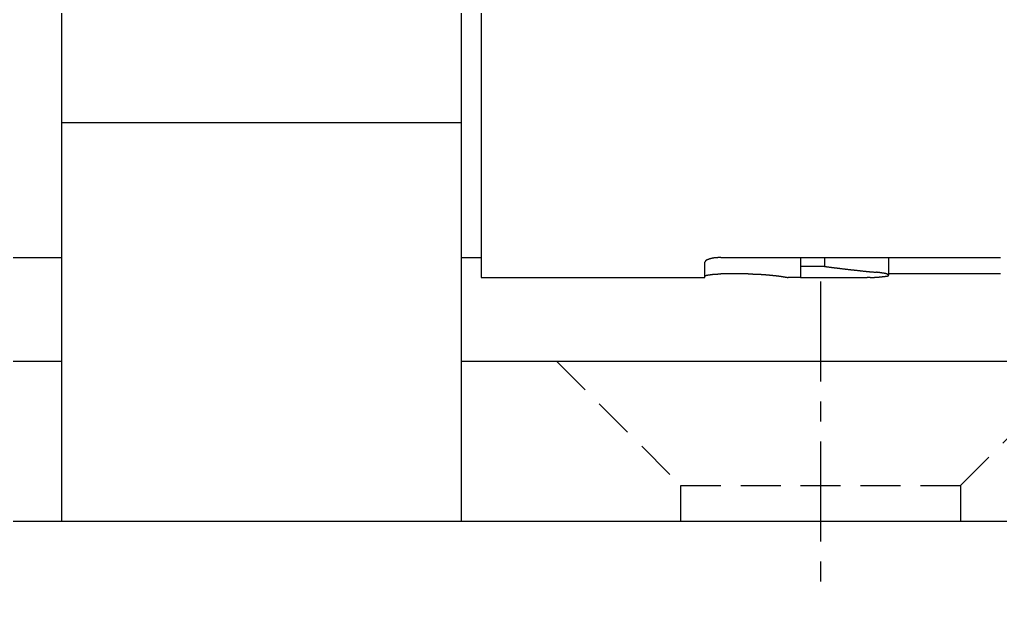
# Model space of a CAD drawing. Extents: x -4 to 102, y -14 to 59.
# Drawn here: x 46.49 to 58.77, y -0.24 to 7.03 of the extents above; entities that cross this region are included whole.
import ezdxf

# ---------------------------------------------------------------- set-up
doc = ezdxf.new("R2010")
doc.units = 0
doc.linetypes.add('CENTER', pattern=[2, 1.25, -0.25, 0.25, -0.25])
doc.linetypes.add('DASHED', pattern=[0.75, 0.5, -0.25])
doc.layers.get('0').update_dxf_attribs({"linetype": 'CONTINUOUS'})
doc.layers.add('CENTER', color=1, linetype='CENTER')

msp = doc.modelspace()

# ---------------------------------------------------------------- linework, layer by layer
at = {"color": 7, "linetype": 'CONTINUOUS'}
for p, q in [((47.018, 13.758), (47.018, 0.758)), ((52.018, 13.758), (52.018, 0.758)), ((52.268, 9.058), (52.268, 3.808)), ((52.018, 5.741), (47.018, 5.741)), ((45.968, 4.058), (47.018, 4.058)), ((52.018, 4.058), (52.268, 4.058)), ((55.268, 4.058), (58.768, 4.058)), ((56.268, 4.058), (56.268, 3.947)), ((56.568, 4.058), (56.568, 3.947)), ((57.368, 4.058), (57.368, 3.838)), ((55.068, 3.808), (55.068, 3.998)), ((56.568, 3.947), (56.268, 3.947)), ((56.268, 3.947), (56.268, 3.808)), ((52.268, 3.808), (53.668, 3.808)), ((53.668, 3.808), (55.068, 3.808)), ((55.61, 3.852), (55.268, 3.852)), ((56.266, 3.808), (56.113, 3.808)), ((56.266, 3.808), (57.1, 3.808)), ((56.268, 3.808), (56.266, 3.808)), ((57.136, 3.808), (57.1, 3.808)), ((58.768, 3.852), (57.368, 3.852)), ((57.368, 3.829), (57.368, 3.838)), ((47.018, 2.758), (41.018, 2.758)), ((60.018, 2.758), (52.018, 2.758)), ((60.518, 0.758), (27.518, 0.758))]:
    msp.add_line(p, q, dxfattribs=at)
at = {"color": 3, "linetype": 'DASHED'}
for p, q in [((53.218, 2.758), (54.768, 1.208)), ((58.268, 1.208), (59.818, 2.758)), ((54.768, 0.758), (54.768, 1.208)), ((54.768, 1.208), (58.268, 1.208)), ((58.268, 1.208), (58.268, 0.758))]:
    msp.add_line(p, q, dxfattribs=at)
at = {"color": 7}
for points in [[(55.268, 4.058, 0), (55.267, 4.058, 0), (55.266, 4.058, 0), (55.265, 4.058, 0), (55.264, 4.058, 0), (55.264, 4.058, 0), (55.263, 4.058, 0), (55.262, 4.058, 0), (55.261, 4.058, 0), (55.26, 4.058, 0), (55.259, 4.058, 0), (55.258, 4.058, 0), (55.258, 4.058, 0), (55.257, 4.058, 0), (55.256, 4.058, 0), (55.255, 4.058, 0), (55.254, 4.058, 0), (55.253, 4.058, 0), (55.252, 4.057, 0), (55.252, 4.057, 0), (55.251, 4.057, 0), (55.25, 4.057, 0), (55.249, 4.057, 0), (55.248, 4.057, 0), (55.247, 4.057, 0), (55.246, 4.057, 0), (55.246, 4.057, 0), (55.245, 4.057, 0), (55.244, 4.057, 0), (55.243, 4.057, 0), (55.242, 4.057, 0), (55.241, 4.057, 0), (55.24, 4.057, 0), (55.24, 4.057, 0), (55.239, 4.057, 0), (55.238, 4.057, 0), (55.237, 4.057, 0), (55.236, 4.057, 0), (55.235, 4.057, 0), (55.234, 4.057, 0), (55.234, 4.057, 0), (55.233, 4.057, 0), (55.232, 4.057, 0), (55.231, 4.057, 0), (55.23, 4.057, 0), (55.229, 4.056, 0), (55.229, 4.056, 0), (55.228, 4.056, 0), (55.227, 4.056, 0), (55.226, 4.056, 0), (55.225, 4.056, 0), (55.224, 4.056, 0), (55.224, 4.056, 0), (55.223, 4.056, 0), (55.222, 4.056, 0), (55.221, 4.056, 0), (55.22, 4.056, 0), (55.219, 4.056, 0), (55.218, 4.056, 0), (55.218, 4.056, 0), (55.217, 4.056, 0), (55.216, 4.055, 0), (55.215, 4.055, 0), (55.214, 4.055, 0), (55.213, 4.055, 0), (55.212, 4.055, 0), (55.212, 4.055, 0), (55.211, 4.055, 0), (55.21, 4.055, 0), (55.209, 4.055, 0), (55.208, 4.055, 0), (55.207, 4.055, 0), (55.206, 4.055, 0), (55.206, 4.054, 0), (55.205, 4.054, 0), (55.204, 4.054, 0), (55.203, 4.054, 0), (55.202, 4.054, 0), (55.201, 4.054, 0), (55.2, 4.054, 0), (55.2, 4.054, 0), (55.199, 4.054, 0), (55.198, 4.054, 0), (55.197, 4.054, 0), (55.196, 4.053, 0), (55.195, 4.053, 0), (55.194, 4.053, 0), (55.194, 4.053, 0), (55.193, 4.053, 0), (55.192, 4.053, 0), (55.191, 4.053, 0), (55.19, 4.053, 0), (55.189, 4.053, 0), (55.188, 4.052, 0), (55.188, 4.052, 0), (55.187, 4.052, 0), (55.186, 4.052, 0), (55.185, 4.052, 0), (55.184, 4.052, 0), (55.183, 4.052, 0), (55.183, 4.052, 0), (55.182, 4.051, 0), (55.181, 4.051, 0), (55.18, 4.051, 0), (55.179, 4.051, 0), (55.178, 4.051, 0), (55.178, 4.051, 0), (55.177, 4.051, 0), (55.176, 4.051, 0), (55.175, 4.05, 0), (55.174, 4.05, 0), (55.173, 4.05, 0), (55.172, 4.05, 0), (55.172, 4.05, 0), (55.171, 4.05, 0), (55.17, 4.05, 0), (55.169, 4.049, 0), (55.168, 4.049, 0), (55.167, 4.049, 0), (55.167, 4.049, 0), (55.166, 4.049, 0), (55.165, 4.049, 0), (55.164, 4.048, 0), (55.163, 4.048, 0), (55.162, 4.048, 0), (55.161, 4.048, 0), (55.161, 4.048, 0), (55.16, 4.048, 0), (55.159, 4.048, 0), (55.158, 4.047, 0), (55.157, 4.047, 0), (55.157, 4.047, 0), (55.156, 4.047, 0), (55.155, 4.047, 0), (55.154, 4.046, 0), (55.153, 4.046, 0), (55.152, 4.046, 0), (55.152, 4.046, 0), (55.151, 4.046, 0), (55.15, 4.045, 0), (55.149, 4.045, 0), (55.148, 4.045, 0), (55.147, 4.045, 0), (55.147, 4.045, 0), (55.146, 4.045, 0), (55.145, 4.044, 0), (55.144, 4.044, 0), (55.143, 4.044, 0), (55.142, 4.044, 0), (55.142, 4.043, 0), (55.141, 4.043, 0), (55.14, 4.043, 0), (55.139, 4.043, 0), (55.138, 4.043, 0), (55.138, 4.042, 0), (55.137, 4.042, 0), (55.136, 4.042, 0), (55.135, 4.042, 0), (55.134, 4.041, 0), (55.134, 4.041, 0), (55.133, 4.041, 0), (55.132, 4.041, 0), (55.131, 4.041, 0), (55.13, 4.04, 0), (55.13, 4.04, 0), (55.129, 4.04, 0), (55.128, 4.04, 0), (55.127, 4.039, 0), (55.126, 4.039, 0), (55.126, 4.039, 0), (55.125, 4.038, 0), (55.124, 4.038, 0), (55.123, 4.038, 0), (55.122, 4.038, 0), (55.121, 4.037, 0), (55.121, 4.037, 0), (55.12, 4.037, 0), (55.119, 4.037, 0), (55.118, 4.036, 0), (55.117, 4.036, 0), (55.117, 4.036, 0), (55.116, 4.035, 0), (55.115, 4.035, 0), (55.114, 4.035, 0), (55.113, 4.035, 0), (55.112, 4.034, 0), (55.112, 4.034, 0), (55.111, 4.034, 0), (55.11, 4.033, 0), (55.109, 4.033, 0), (55.108, 4.033, 0), (55.108, 4.032, 0), (55.107, 4.032, 0), (55.106, 4.032, 0), (55.105, 4.032, 0), (55.104, 4.031, 0), (55.104, 4.031, 0), (55.103, 4.031, 0), (55.102, 4.03, 0), (55.101, 4.03, 0), (55.1, 4.03, 0), (55.099, 4.029, 0), (55.099, 4.029, 0), (55.098, 4.029, 0), (55.097, 4.028, 0), (55.096, 4.028, 0), (55.095, 4.027, 0), (55.095, 4.027, 0), (55.094, 4.027, 0), (55.093, 4.026, 0), (55.092, 4.026, 0), (55.091, 4.026, 0), (55.091, 4.025, 0), (55.09, 4.025, 0), (55.089, 4.024, 0), (55.088, 4.024, 0), (55.088, 4.024, 0), (55.087, 4.023, 0), (55.086, 4.023, 0), (55.085, 4.022, 0), (55.085, 4.022, 0), (55.084, 4.021, 0), (55.083, 4.021, 0), (55.083, 4.02, 0), (55.082, 4.02, 0), (55.081, 4.019, 0), (55.081, 4.019, 0), (55.08, 4.018, 0), (55.079, 4.018, 0), (55.079, 4.017, 0), (55.078, 4.016, 0), (55.077, 4.016, 0), (55.077, 4.015, 0), (55.076, 4.015, 0), (55.076, 4.014, 0), (55.075, 4.013, 0), (55.075, 4.013, 0), (55.074, 4.012, 0), (55.074, 4.011, 0), (55.073, 4.011, 0), (55.073, 4.01, 0), (55.072, 4.009, 0), (55.072, 4.008, 0), (55.072, 4.008, 0), (55.071, 4.007, 0), (55.071, 4.006, 0), (55.07, 4.005, 0), (55.07, 4.004, 0), (55.07, 4.004, 0), (55.069, 4.003, 0), (55.069, 4.002, 0), (55.069, 4.001, 0), (55.069, 4, 0), (55.068, 4, 0), (55.068, 3.999, 0), (55.068, 3.998, 0)], [(55.068, 3.824, 0), (55.068, 3.825, 0), (55.069, 3.825, 0), (55.07, 3.826, 0), (55.07, 3.826, 0), (55.071, 3.827, 0), (55.072, 3.827, 0), (55.072, 3.828, 0), (55.073, 3.828, 0), (55.074, 3.829, 0), (55.074, 3.829, 0), (55.075, 3.83, 0), (55.076, 3.83, 0), (55.076, 3.83, 0), (55.077, 3.831, 0), (55.078, 3.831, 0), (55.078, 3.832, 0), (55.079, 3.832, 0), (55.08, 3.832, 0), (55.081, 3.833, 0), (55.081, 3.833, 0), (55.082, 3.833, 0), (55.083, 3.834, 0), (55.083, 3.834, 0), (55.084, 3.834, 0), (55.085, 3.834, 0), (55.086, 3.835, 0), (55.086, 3.835, 0), (55.087, 3.835, 0), (55.088, 3.836, 0), (55.089, 3.836, 0), (55.089, 3.836, 0), (55.09, 3.836, 0), (55.091, 3.836, 0), (55.092, 3.837, 0), (55.093, 3.837, 0), (55.093, 3.837, 0), (55.094, 3.837, 0), (55.095, 3.837, 0), (55.096, 3.838, 0), (55.096, 3.838, 0), (55.097, 3.838, 0), (55.098, 3.838, 0), (55.099, 3.838, 0), (55.1, 3.838, 0), (55.1, 3.838, 0), (55.101, 3.839, 0), (55.102, 3.839, 0), (55.103, 3.839, 0), (55.104, 3.839, 0), (55.104, 3.839, 0), (55.105, 3.839, 0), (55.106, 3.839, 0), (55.107, 3.839, 0), (55.108, 3.84, 0), (55.108, 3.84, 0), (55.109, 3.84, 0), (55.11, 3.84, 0), (55.111, 3.84, 0), (55.112, 3.84, 0), (55.112, 3.84, 0), (55.113, 3.84, 0), (55.114, 3.84, 0), (55.115, 3.841, 0), (55.116, 3.841, 0), (55.116, 3.841, 0), (55.117, 3.841, 0), (55.118, 3.841, 0), (55.119, 3.841, 0), (55.12, 3.841, 0), (55.12, 3.841, 0), (55.121, 3.841, 0), (55.122, 3.842, 0), (55.123, 3.842, 0), (55.124, 3.842, 0), (55.124, 3.842, 0), (55.125, 3.842, 0), (55.126, 3.842, 0), (55.127, 3.842, 0), (55.128, 3.842, 0), (55.128, 3.842, 0), (55.129, 3.843, 0), (55.13, 3.843, 0), (55.131, 3.843, 0), (55.132, 3.843, 0), (55.132, 3.843, 0), (55.133, 3.843, 0), (55.134, 3.843, 0), (55.135, 3.843, 0), (55.136, 3.843, 0), (55.136, 3.844, 0), (55.137, 3.844, 0), (55.138, 3.844, 0), (55.139, 3.844, 0), (55.139, 3.844, 0), (55.14, 3.844, 0), (55.141, 3.844, 0), (55.142, 3.844, 0), (55.143, 3.845, 0), (55.143, 3.845, 0), (55.144, 3.845, 0), (55.145, 3.845, 0), (55.146, 3.845, 0), (55.147, 3.845, 0), (55.147, 3.845, 0), (55.148, 3.845, 0), (55.149, 3.845, 0), (55.15, 3.845, 0), (55.151, 3.846, 0), (55.151, 3.846, 0), (55.152, 3.846, 0), (55.153, 3.846, 0), (55.154, 3.846, 0), (55.154, 3.846, 0), (55.155, 3.846, 0), (55.156, 3.846, 0), (55.157, 3.846, 0), (55.158, 3.846, 0), (55.158, 3.847, 0), (55.159, 3.847, 0), (55.16, 3.847, 0), (55.161, 3.847, 0), (55.162, 3.847, 0), (55.162, 3.847, 0), (55.163, 3.847, 0), (55.164, 3.847, 0), (55.165, 3.847, 0), (55.166, 3.847, 0), (55.166, 3.847, 0), (55.167, 3.848, 0), (55.168, 3.848, 0), (55.169, 3.848, 0), (55.169, 3.848, 0), (55.17, 3.848, 0), (55.171, 3.848, 0), (55.172, 3.848, 0), (55.173, 3.848, 0), (55.173, 3.848, 0), (55.174, 3.848, 0), (55.175, 3.848, 0), (55.176, 3.848, 0), (55.177, 3.848, 0), (55.177, 3.849, 0), (55.178, 3.849, 0), (55.179, 3.849, 0), (55.18, 3.849, 0), (55.181, 3.849, 0), (55.181, 3.849, 0), (55.182, 3.849, 0), (55.183, 3.849, 0), (55.184, 3.849, 0), (55.185, 3.849, 0), (55.185, 3.849, 0), (55.186, 3.849, 0), (55.187, 3.849, 0), (55.188, 3.849, 0), (55.189, 3.849, 0), (55.189, 3.849, 0), (55.19, 3.85, 0), (55.191, 3.85, 0), (55.192, 3.85, 0), (55.193, 3.85, 0), (55.193, 3.85, 0), (55.194, 3.85, 0), (55.195, 3.85, 0), (55.196, 3.85, 0), (55.197, 3.85, 0), (55.197, 3.85, 0), (55.198, 3.85, 0), (55.199, 3.85, 0), (55.2, 3.85, 0), (55.201, 3.85, 0), (55.201, 3.85, 0), (55.202, 3.85, 0), (55.203, 3.85, 0), (55.204, 3.85, 0), (55.205, 3.85, 0), (55.205, 3.85, 0), (55.206, 3.85, 0), (55.207, 3.851, 0), (55.208, 3.851, 0), (55.209, 3.851, 0), (55.209, 3.851, 0), (55.21, 3.851, 0), (55.211, 3.851, 0), (55.212, 3.851, 0), (55.213, 3.851, 0), (55.213, 3.851, 0), (55.214, 3.851, 0), (55.215, 3.851, 0), (55.216, 3.851, 0), (55.217, 3.851, 0), (55.217, 3.851, 0), (55.218, 3.851, 0), (55.219, 3.851, 0), (55.22, 3.851, 0), (55.221, 3.851, 0), (55.221, 3.851, 0), (55.222, 3.851, 0), (55.223, 3.851, 0), (55.224, 3.851, 0), (55.225, 3.851, 0), (55.225, 3.851, 0), (55.226, 3.851, 0), (55.227, 3.851, 0), (55.228, 3.851, 0), (55.229, 3.851, 0), (55.229, 3.851, 0), (55.23, 3.851, 0), (55.231, 3.852, 0), (55.232, 3.852, 0), (55.233, 3.852, 0), (55.233, 3.852, 0), (55.234, 3.852, 0), (55.235, 3.852, 0), (55.236, 3.852, 0), (55.237, 3.852, 0), (55.237, 3.852, 0), (55.238, 3.852, 0), (55.239, 3.852, 0), (55.24, 3.852, 0), (55.241, 3.852, 0), (55.241, 3.852, 0), (55.242, 3.852, 0), (55.243, 3.852, 0), (55.244, 3.852, 0), (55.245, 3.852, 0), (55.245, 3.852, 0), (55.246, 3.852, 0), (55.247, 3.852, 0), (55.248, 3.852, 0), (55.249, 3.852, 0), (55.249, 3.852, 0), (55.25, 3.852, 0), (55.251, 3.852, 0), (55.252, 3.852, 0), (55.253, 3.852, 0), (55.253, 3.852, 0), (55.254, 3.852, 0), (55.255, 3.852, 0), (55.256, 3.852, 0), (55.257, 3.852, 0), (55.257, 3.852, 0), (55.258, 3.852, 0), (55.259, 3.852, 0), (55.26, 3.852, 0), (55.261, 3.852, 0), (55.261, 3.852, 0), (55.262, 3.852, 0), (55.263, 3.852, 0), (55.264, 3.852, 0), (55.265, 3.852, 0), (55.265, 3.852, 0), (55.266, 3.852, 0), (55.267, 3.852, 0), (55.268, 3.852, 0)], [(55.61, 3.852, 0), (55.612, 3.852, 0), (55.614, 3.852, 0), (55.615, 3.852, 0), (55.617, 3.852, 0), (55.619, 3.852, 0), (55.621, 3.852, 0), (55.623, 3.852, 0), (55.625, 3.852, 0), (55.627, 3.852, 0), (55.629, 3.852, 0), (55.631, 3.852, 0), (55.633, 3.852, 0), (55.635, 3.852, 0), (55.637, 3.852, 0), (55.639, 3.852, 0), (55.641, 3.852, 0), (55.643, 3.852, 0), (55.645, 3.852, 0), (55.647, 3.852, 0), (55.649, 3.852, 0), (55.651, 3.852, 0), (55.653, 3.852, 0), (55.655, 3.852, 0), (55.657, 3.852, 0), (55.659, 3.852, 0), (55.661, 3.852, 0), (55.663, 3.852, 0), (55.665, 3.852, 0), (55.667, 3.852, 0), (55.669, 3.851, 0), (55.67, 3.851, 0), (55.672, 3.851, 0), (55.674, 3.851, 0), (55.676, 3.851, 0), (55.678, 3.851, 0), (55.68, 3.851, 0), (55.682, 3.851, 0), (55.684, 3.851, 0), (55.686, 3.851, 0), (55.688, 3.851, 0), (55.69, 3.851, 0), (55.692, 3.851, 0), (55.694, 3.851, 0), (55.696, 3.851, 0), (55.698, 3.851, 0), (55.7, 3.851, 0), (55.702, 3.851, 0), (55.704, 3.851, 0), (55.706, 3.85, 0), (55.708, 3.85, 0), (55.71, 3.85, 0), (55.712, 3.85, 0), (55.714, 3.85, 0), (55.716, 3.85, 0), (55.718, 3.85, 0), (55.72, 3.85, 0), (55.721, 3.85, 0), (55.724, 3.85, 0), (55.725, 3.85, 0), (55.727, 3.85, 0), (55.729, 3.85, 0), (55.731, 3.85, 0), (55.733, 3.849, 0), (55.735, 3.849, 0), (55.737, 3.849, 0), (55.739, 3.849, 0), (55.741, 3.849, 0), (55.743, 3.849, 0), (55.745, 3.849, 0), (55.747, 3.849, 0), (55.749, 3.849, 0), (55.751, 3.849, 0), (55.753, 3.849, 0), (55.755, 3.848, 0), (55.757, 3.848, 0), (55.759, 3.848, 0), (55.761, 3.848, 0), (55.763, 3.848, 0), (55.765, 3.848, 0), (55.767, 3.848, 0), (55.769, 3.848, 0), (55.77, 3.848, 0), (55.773, 3.848, 0), (55.775, 3.847, 0), (55.776, 3.847, 0), (55.778, 3.847, 0), (55.78, 3.847, 0), (55.782, 3.847, 0), (55.784, 3.847, 0), (55.786, 3.847, 0), (55.788, 3.847, 0), (55.79, 3.846, 0), (55.792, 3.846, 0), (55.794, 3.846, 0), (55.796, 3.846, 0), (55.798, 3.846, 0), (55.8, 3.846, 0), (55.802, 3.846, 0), (55.804, 3.846, 0), (55.806, 3.845, 0), (55.808, 3.845, 0), (55.81, 3.845, 0), (55.812, 3.845, 0), (55.814, 3.845, 0), (55.816, 3.845, 0), (55.818, 3.845, 0), (55.819, 3.844, 0), (55.822, 3.844, 0), (55.824, 3.844, 0), (55.825, 3.844, 0), (55.827, 3.844, 0), (55.829, 3.844, 0), (55.831, 3.844, 0), (55.833, 3.843, 0), (55.835, 3.843, 0), (55.837, 3.843, 0), (55.839, 3.843, 0), (55.841, 3.843, 0), (55.843, 3.843, 0), (55.845, 3.842, 0), (55.847, 3.842, 0), (55.849, 3.842, 0), (55.851, 3.842, 0), (55.853, 3.842, 0), (55.855, 3.842, 0), (55.857, 3.842, 0), (55.859, 3.841, 0), (55.861, 3.841, 0), (55.863, 3.841, 0), (55.864, 3.841, 0), (55.867, 3.841, 0), (55.868, 3.84, 0), (55.87, 3.84, 0), (55.872, 3.84, 0), (55.874, 3.84, 0), (55.876, 3.84, 0), (55.878, 3.84, 0), (55.88, 3.839, 0), (55.882, 3.839, 0), (55.884, 3.839, 0), (55.886, 3.839, 0), (55.888, 3.839, 0), (55.89, 3.838, 0), (55.892, 3.838, 0), (55.894, 3.838, 0), (55.896, 3.838, 0), (55.898, 3.838, 0), (55.9, 3.837, 0), (55.902, 3.837, 0), (55.904, 3.837, 0), (55.906, 3.837, 0), (55.907, 3.837, 0), (55.91, 3.836, 0), (55.911, 3.836, 0), (55.913, 3.836, 0), (55.915, 3.836, 0), (55.917, 3.836, 0), (55.919, 3.835, 0), (55.921, 3.835, 0), (55.923, 3.835, 0), (55.925, 3.835, 0), (55.927, 3.835, 0), (55.929, 3.834, 0), (55.931, 3.834, 0), (55.933, 3.834, 0), (55.935, 3.834, 0), (55.937, 3.833, 0), (55.939, 3.833, 0), (55.941, 3.833, 0), (55.943, 3.833, 0), (55.945, 3.833, 0), (55.947, 3.832, 0), (55.949, 3.832, 0), (55.95, 3.832, 0), (55.952, 3.832, 0), (55.954, 3.831, 0), (55.956, 3.831, 0), (55.958, 3.831, 0), (55.96, 3.831, 0), (55.962, 3.83, 0), (55.964, 3.83, 0), (55.966, 3.83, 0), (55.968, 3.83, 0), (55.97, 3.829, 0), (55.972, 3.829, 0), (55.974, 3.829, 0), (55.976, 3.829, 0), (55.978, 3.829, 0), (55.98, 3.828, 0), (55.982, 3.828, 0), (55.984, 3.828, 0), (55.986, 3.827, 0), (55.987, 3.827, 0), (55.989, 3.827, 0), (55.991, 3.827, 0), (55.993, 3.826, 0), (55.995, 3.826, 0), (55.997, 3.826, 0), (55.999, 3.826, 0), (56.001, 3.825, 0), (56.003, 3.825, 0), (56.005, 3.825, 0), (56.007, 3.825, 0), (56.009, 3.824, 0), (56.011, 3.824, 0), (56.013, 3.824, 0), (56.015, 3.824, 0), (56.017, 3.823, 0), (56.019, 3.823, 0), (56.02, 3.823, 0), (56.023, 3.822, 0), (56.024, 3.822, 0), (56.026, 3.822, 0), (56.028, 3.822, 0), (56.03, 3.821, 0), (56.032, 3.821, 0), (56.034, 3.821, 0), (56.036, 3.82, 0), (56.038, 3.82, 0), (56.04, 3.82, 0), (56.042, 3.82, 0), (56.044, 3.819, 0), (56.046, 3.819, 0), (56.048, 3.819, 0), (56.05, 3.818, 0), (56.052, 3.818, 0), (56.054, 3.818, 0), (56.056, 3.818, 0), (56.057, 3.817, 0), (56.059, 3.817, 0), (56.061, 3.817, 0), (56.063, 3.816, 0), (56.065, 3.816, 0), (56.067, 3.816, 0), (56.069, 3.815, 0), (56.071, 3.815, 0), (56.073, 3.815, 0), (56.075, 3.814, 0), (56.077, 3.814, 0), (56.079, 3.814, 0), (56.081, 3.813, 0), (56.083, 3.813, 0), (56.085, 3.813, 0), (56.087, 3.812, 0), (56.088, 3.812, 0), (56.09, 3.812, 0), (56.092, 3.811, 0), (56.094, 3.811, 0), (56.096, 3.811, 0), (56.098, 3.81, 0), (56.1, 3.81, 0), (56.102, 3.81, 0), (56.104, 3.809, 0), (56.106, 3.809, 0), (56.108, 3.808, 0)], [(57.368, 3.838, 0), (57.367, 3.839, 0), (57.367, 3.839, 0), (57.366, 3.84, 0), (57.365, 3.84, 0), (57.365, 3.841, 0), (57.364, 3.841, 0), (57.363, 3.842, 0), (57.363, 3.842, 0), (57.362, 3.843, 0), (57.361, 3.843, 0), (57.361, 3.844, 0), (57.36, 3.844, 0), (57.359, 3.845, 0), (57.359, 3.845, 0), (57.358, 3.846, 0), (57.357, 3.846, 0), (57.357, 3.847, 0), (57.356, 3.847, 0), (57.355, 3.848, 0), (57.355, 3.848, 0), (57.354, 3.848, 0), (57.353, 3.849, 0), (57.352, 3.849, 0), (57.352, 3.85, 0), (57.351, 3.85, 0), (57.35, 3.85, 0), (57.35, 3.851, 0), (57.349, 3.851, 0), (57.348, 3.851, 0), (57.347, 3.852, 0), (57.347, 3.852, 0), (57.346, 3.852, 0), (57.345, 3.853, 0), (57.344, 3.853, 0), (57.344, 3.853, 0), (57.343, 3.854, 0), (57.342, 3.854, 0), (57.341, 3.854, 0), (57.341, 3.854, 0), (57.34, 3.855, 0), (57.339, 3.855, 0), (57.338, 3.855, 0), (57.337, 3.855, 0), (57.337, 3.856, 0), (57.336, 3.856, 0), (57.335, 3.856, 0), (57.334, 3.856, 0), (57.334, 3.857, 0), (57.333, 3.857, 0), (57.332, 3.857, 0), (57.331, 3.857, 0), (57.331, 3.857, 0), (57.33, 3.858, 0), (57.329, 3.858, 0), (57.328, 3.858, 0), (57.327, 3.858, 0), (57.327, 3.858, 0), (57.326, 3.858, 0), (57.325, 3.859, 0), (57.324, 3.859, 0), (57.323, 3.859, 0), (57.322, 3.859, 0), (57.322, 3.859, 0), (57.321, 3.859, 0), (57.32, 3.859, 0), (57.319, 3.86, 0), (57.318, 3.86, 0), (57.318, 3.86, 0), (57.317, 3.86, 0), (57.316, 3.86, 0), (57.315, 3.86, 0), (57.314, 3.86, 0), (57.313, 3.86, 0), (57.313, 3.861, 0), (57.312, 3.861, 0), (57.311, 3.861, 0), (57.31, 3.861, 0), (57.309, 3.861, 0), (57.309, 3.861, 0), (57.308, 3.861, 0), (57.307, 3.861, 0), (57.306, 3.862, 0), (57.305, 3.862, 0), (57.304, 3.862, 0), (57.304, 3.862, 0), (57.303, 3.862, 0), (57.302, 3.862, 0), (57.301, 3.862, 0), (57.3, 3.862, 0), (57.3, 3.862, 0), (57.299, 3.863, 0), (57.298, 3.863, 0), (57.297, 3.863, 0), (57.296, 3.863, 0), (57.295, 3.863, 0), (57.295, 3.863, 0), (57.294, 3.863, 0), (57.293, 3.863, 0), (57.292, 3.864, 0), (57.291, 3.864, 0), (57.291, 3.864, 0), (57.29, 3.864, 0), (57.289, 3.864, 0), (57.288, 3.864, 0), (57.287, 3.864, 0), (57.286, 3.864, 0), (57.286, 3.864, 0), (57.285, 3.865, 0), (57.284, 3.865, 0), (57.283, 3.865, 0), (57.282, 3.865, 0), (57.282, 3.865, 0), (57.281, 3.865, 0), (57.28, 3.865, 0), (57.279, 3.865, 0), (57.278, 3.866, 0), (57.278, 3.866, 0), (57.277, 3.866, 0), (57.276, 3.866, 0), (57.275, 3.866, 0), (57.274, 3.866, 0), (57.273, 3.866, 0), (57.273, 3.866, 0), (57.272, 3.867, 0), (57.271, 3.867, 0), (57.27, 3.867, 0), (57.269, 3.867, 0), (57.269, 3.867, 0), (57.268, 3.867, 0), (57.267, 3.867, 0), (57.266, 3.867, 0), (57.265, 3.868, 0), (57.265, 3.868, 0), (57.264, 3.868, 0), (57.263, 3.868, 0), (57.262, 3.868, 0), (57.261, 3.868, 0), (57.261, 3.868, 0), (57.26, 3.868, 0), (57.259, 3.869, 0), (57.258, 3.869, 0), (57.257, 3.869, 0), (57.257, 3.869, 0), (57.256, 3.869, 0), (57.255, 3.869, 0), (57.254, 3.869, 0), (57.253, 3.869, 0), (57.252, 3.869, 0), (57.252, 3.87, 0), (57.251, 3.87, 0), (57.25, 3.87, 0), (57.249, 3.87, 0), (57.248, 3.87, 0), (57.248, 3.87, 0), (57.247, 3.87, 0), (57.246, 3.87, 0), (57.245, 3.87, 0), (57.245, 3.87, 0), (57.244, 3.871, 0), (57.243, 3.871, 0), (57.242, 3.871, 0), (57.241, 3.871, 0), (57.24, 3.871, 0), (57.24, 3.871, 0), (57.239, 3.871, 0), (57.238, 3.871, 0), (57.237, 3.871, 0), (57.236, 3.871, 0), (57.236, 3.872, 0), (57.235, 3.872, 0), (57.234, 3.872, 0), (57.233, 3.872, 0), (57.232, 3.872, 0), (57.232, 3.872, 0), (57.231, 3.872, 0), (57.23, 3.872, 0), (57.229, 3.872, 0), (57.228, 3.872, 0), (57.227, 3.872, 0), (57.227, 3.872, 0), (57.226, 3.872, 0), (57.225, 3.873, 0), (57.224, 3.873, 0), (57.224, 3.873, 0), (57.223, 3.873, 0), (57.222, 3.873, 0), (57.221, 3.873, 0), (57.22, 3.873, 0), (57.219, 3.873, 0), (57.219, 3.873, 0), (57.218, 3.873, 0)]]:
    msp.add_polyline3d(points, dxfattribs=at)
at = {"color": 7, "linetype": 'CONTINUOUS'}
for points in [[(56.568, 3.947, 0), (56.573, 3.946, 0), (56.578, 3.945, 0), (56.583, 3.945, 0), (56.588, 3.944, 0), (56.593, 3.943, 0), (56.598, 3.943, 0), (56.603, 3.942, 0), (56.608, 3.941, 0), (56.613, 3.941, 0), (56.618, 3.94, 0), (56.623, 3.939, 0), (56.628, 3.939, 0), (56.633, 3.938, 0), (56.638, 3.937, 0), (56.644, 3.937, 0), (56.648, 3.936, 0), (56.654, 3.935, 0), (56.659, 3.935, 0), (56.664, 3.934, 0), (56.669, 3.934, 0), (56.674, 3.933, 0), (56.679, 3.932, 0), (56.684, 3.932, 0), (56.689, 3.931, 0), (56.694, 3.93, 0), (56.699, 3.93, 0), (56.704, 3.929, 0), (56.709, 3.928, 0), (56.714, 3.928, 0), (56.719, 3.927, 0), (56.724, 3.926, 0), (56.729, 3.926, 0), (56.734, 3.925, 0), (56.739, 3.925, 0), (56.745, 3.924, 0), (56.75, 3.923, 0), (56.755, 3.923, 0), (56.76, 3.922, 0), (56.765, 3.921, 0), (56.77, 3.921, 0), (56.775, 3.92, 0), (56.78, 3.92, 0), (56.785, 3.919, 0), (56.79, 3.918, 0), (56.795, 3.918, 0), (56.8, 3.917, 0), (56.805, 3.917, 0), (56.81, 3.916, 0), (56.816, 3.915, 0), (56.821, 3.915, 0), (56.826, 3.914, 0), (56.831, 3.914, 0), (56.836, 3.913, 0), (56.841, 3.912, 0), (56.846, 3.912, 0), (56.851, 3.911, 0), (56.856, 3.911, 0), (56.861, 3.91, 0), (56.866, 3.909, 0), (56.871, 3.909, 0), (56.876, 3.908, 0), (56.882, 3.908, 0), (56.886, 3.907, 0), (56.892, 3.907, 0), (56.897, 3.906, 0), (56.902, 3.905, 0), (56.907, 3.905, 0), (56.912, 3.904, 0), (56.917, 3.904, 0), (56.922, 3.903, 0), (56.927, 3.903, 0), (56.932, 3.902, 0), (56.937, 3.901, 0), (56.942, 3.901, 0), (56.947, 3.9, 0), (56.953, 3.9, 0), (56.958, 3.899, 0), (56.963, 3.899, 0), (56.968, 3.898, 0), (56.973, 3.898, 0), (56.978, 3.897, 0), (56.983, 3.896, 0), (56.988, 3.896, 0), (56.993, 3.895, 0), (56.998, 3.895, 0), (57.004, 3.894, 0), (57.009, 3.894, 0), (57.014, 3.893, 0), (57.019, 3.893, 0), (57.024, 3.892, 0), (57.029, 3.892, 0), (57.034, 3.891, 0), (57.039, 3.891, 0), (57.044, 3.89, 0), (57.049, 3.889, 0), (57.054, 3.889, 0), (57.059, 3.888, 0), (57.065, 3.888, 0), (57.07, 3.887, 0), (57.075, 3.887, 0), (57.08, 3.886, 0), (57.085, 3.886, 0), (57.09, 3.885, 0), (57.095, 3.885, 0), (57.1, 3.884, 0), (57.105, 3.884, 0), (57.111, 3.883, 0), (57.116, 3.883, 0), (57.121, 3.882, 0), (57.126, 3.882, 0), (57.131, 3.881, 0), (57.136, 3.881, 0), (57.141, 3.88, 0), (57.146, 3.88, 0), (57.151, 3.879, 0), (57.157, 3.879, 0), (57.162, 3.878, 0), (57.167, 3.878, 0), (57.172, 3.877, 0), (57.177, 3.877, 0), (57.182, 3.876, 0), (57.187, 3.876, 0), (57.192, 3.875, 0), (57.197, 3.875, 0), (57.203, 3.874, 0), (57.208, 3.874, 0), (57.213, 3.874, 0), (57.218, 3.873, 0)], [(56.108, 3.808, 0), (56.108, 3.808, 0), (56.108, 3.808, 0), (56.108, 3.808, 0), (56.108, 3.808, 0), (56.108, 3.808, 0), (56.108, 3.808, 0), (56.108, 3.808, 0), (56.108, 3.808, 0), (56.108, 3.808, 0), (56.108, 3.808, 0), (56.108, 3.808, 0), (56.108, 3.808, 0), (56.108, 3.808, 0), (56.108, 3.808, 0), (56.108, 3.808, 0), (56.108, 3.808, 0), (56.108, 3.808, 0), (56.108, 3.808, 0), (56.108, 3.808, 0), (56.108, 3.808, 0), (56.108, 3.808, 0), (56.109, 3.808, 0), (56.109, 3.808, 0), (56.109, 3.808, 0), (56.109, 3.808, 0), (56.109, 3.808, 0), (56.109, 3.808, 0), (56.109, 3.808, 0), (56.109, 3.808, 0), (56.109, 3.808, 0), (56.109, 3.808, 0), (56.109, 3.808, 0), (56.109, 3.808, 0), (56.109, 3.808, 0), (56.109, 3.808, 0), (56.109, 3.808, 0), (56.109, 3.808, 0), (56.109, 3.808, 0), (56.109, 3.808, 0), (56.109, 3.808, 0), (56.109, 3.808, 0), (56.109, 3.808, 0), (56.109, 3.808, 0), (56.109, 3.808, 0), (56.109, 3.808, 0), (56.109, 3.808, 0), (56.109, 3.808, 0), (56.11, 3.808, 0), (56.11, 3.808, 0), (56.11, 3.808, 0), (56.11, 3.808, 0), (56.11, 3.808, 0), (56.11, 3.808, 0), (56.11, 3.808, 0), (56.11, 3.808, 0), (56.11, 3.808, 0), (56.11, 3.808, 0), (56.11, 3.808, 0), (56.11, 3.808, 0), (56.11, 3.808, 0), (56.11, 3.808, 0), (56.11, 3.808, 0), (56.11, 3.808, 0), (56.11, 3.808, 0), (56.11, 3.808, 0), (56.11, 3.808, 0), (56.11, 3.808, 0), (56.11, 3.808, 0), (56.11, 3.808, 0), (56.11, 3.808, 0), (56.111, 3.808, 0), (56.111, 3.808, 0), (56.111, 3.808, 0), (56.111, 3.808, 0), (56.111, 3.808, 0), (56.111, 3.808, 0), (56.111, 3.808, 0), (56.111, 3.808, 0), (56.111, 3.808, 0), (56.111, 3.808, 0), (56.111, 3.808, 0), (56.111, 3.808, 0), (56.111, 3.808, 0), (56.111, 3.808, 0), (56.111, 3.808, 0), (56.111, 3.808, 0), (56.111, 3.808, 0), (56.111, 3.808, 0), (56.111, 3.808, 0), (56.111, 3.808, 0), (56.111, 3.808, 0), (56.111, 3.808, 0), (56.111, 3.808, 0), (56.111, 3.808, 0), (56.111, 3.808, 0), (56.111, 3.808, 0), (56.111, 3.808, 0), (56.111, 3.808, 0), (56.112, 3.808, 0), (56.112, 3.808, 0), (56.112, 3.808, 0), (56.112, 3.808, 0), (56.112, 3.808, 0), (56.112, 3.808, 0), (56.112, 3.808, 0), (56.112, 3.808, 0), (56.112, 3.808, 0), (56.112, 3.808, 0), (56.112, 3.808, 0), (56.112, 3.808, 0), (56.112, 3.808, 0), (56.112, 3.808, 0), (56.112, 3.808, 0), (56.112, 3.808, 0), (56.112, 3.808, 0), (56.112, 3.808, 0), (56.112, 3.808, 0), (56.112, 3.808, 0), (56.112, 3.808, 0), (56.112, 3.808, 0), (56.112, 3.808, 0), (56.112, 3.808, 0), (56.112, 3.808, 0), (56.112, 3.808, 0), (56.113, 3.808, 0), (56.113, 3.808, 0), (56.113, 3.808, 0), (56.113, 3.808, 0)], [(57.136, 3.808, 0), (57.138, 3.808, 0), (57.139, 3.808, 0), (57.141, 3.808, 0), (57.143, 3.808, 0), (57.145, 3.808, 0), (57.147, 3.809, 0), (57.148, 3.809, 0), (57.15, 3.809, 0), (57.152, 3.809, 0), (57.154, 3.809, 0), (57.156, 3.809, 0), (57.157, 3.809, 0), (57.159, 3.809, 0), (57.161, 3.809, 0), (57.163, 3.809, 0), (57.165, 3.809, 0), (57.167, 3.809, 0), (57.168, 3.809, 0), (57.17, 3.809, 0), (57.172, 3.809, 0), (57.174, 3.809, 0), (57.176, 3.81, 0), (57.178, 3.81, 0), (57.179, 3.81, 0), (57.181, 3.81, 0), (57.183, 3.81, 0), (57.185, 3.81, 0), (57.187, 3.81, 0), (57.188, 3.81, 0), (57.19, 3.81, 0), (57.192, 3.81, 0), (57.194, 3.81, 0), (57.196, 3.811, 0), (57.197, 3.811, 0), (57.199, 3.811, 0), (57.201, 3.811, 0), (57.203, 3.811, 0), (57.205, 3.811, 0), (57.206, 3.811, 0), (57.208, 3.811, 0), (57.21, 3.811, 0), (57.212, 3.812, 0), (57.214, 3.812, 0), (57.216, 3.812, 0), (57.217, 3.812, 0), (57.219, 3.812, 0), (57.221, 3.812, 0), (57.223, 3.812, 0), (57.225, 3.812, 0), (57.227, 3.813, 0), (57.228, 3.813, 0), (57.23, 3.813, 0), (57.232, 3.813, 0), (57.234, 3.813, 0), (57.236, 3.813, 0), (57.237, 3.813, 0), (57.239, 3.814, 0), (57.241, 3.814, 0), (57.243, 3.814, 0), (57.245, 3.814, 0), (57.246, 3.814, 0), (57.248, 3.814, 0), (57.25, 3.814, 0), (57.252, 3.815, 0), (57.254, 3.815, 0), (57.255, 3.815, 0), (57.257, 3.815, 0), (57.259, 3.815, 0), (57.261, 3.815, 0), (57.263, 3.816, 0), (57.265, 3.816, 0), (57.266, 3.816, 0), (57.268, 3.816, 0), (57.27, 3.816, 0), (57.272, 3.816, 0), (57.274, 3.817, 0), (57.275, 3.817, 0), (57.277, 3.817, 0), (57.279, 3.817, 0), (57.281, 3.817, 0), (57.283, 3.818, 0), (57.285, 3.818, 0), (57.286, 3.818, 0), (57.288, 3.818, 0), (57.29, 3.818, 0), (57.292, 3.819, 0), (57.294, 3.819, 0), (57.295, 3.819, 0), (57.297, 3.819, 0), (57.299, 3.819, 0), (57.301, 3.82, 0), (57.303, 3.82, 0), (57.304, 3.82, 0), (57.306, 3.82, 0), (57.308, 3.82, 0), (57.31, 3.821, 0), (57.312, 3.821, 0), (57.313, 3.821, 0), (57.315, 3.821, 0), (57.317, 3.822, 0), (57.319, 3.822, 0), (57.321, 3.822, 0), (57.323, 3.822, 0), (57.324, 3.822, 0), (57.326, 3.823, 0), (57.328, 3.823, 0), (57.33, 3.823, 0), (57.332, 3.823, 0), (57.333, 3.824, 0), (57.335, 3.824, 0), (57.337, 3.824, 0), (57.339, 3.824, 0), (57.341, 3.825, 0), (57.343, 3.825, 0), (57.344, 3.825, 0), (57.346, 3.825, 0), (57.348, 3.826, 0), (57.35, 3.826, 0), (57.352, 3.826, 0), (57.353, 3.826, 0), (57.355, 3.827, 0), (57.357, 3.827, 0), (57.359, 3.827, 0), (57.361, 3.827, 0), (57.362, 3.828, 0), (57.364, 3.828, 0), (57.366, 3.828, 0), (57.368, 3.829, 0)]]:
    msp.add_polyline3d(points, dxfattribs=at)
at = {"layer": 'CENTER', "color": 1, "linetype": 'CENTER'}
msp.add_line((56.518, 3.758), (56.518, -0.242), dxfattribs=at)

doc.saveas('drawing.dxf')
